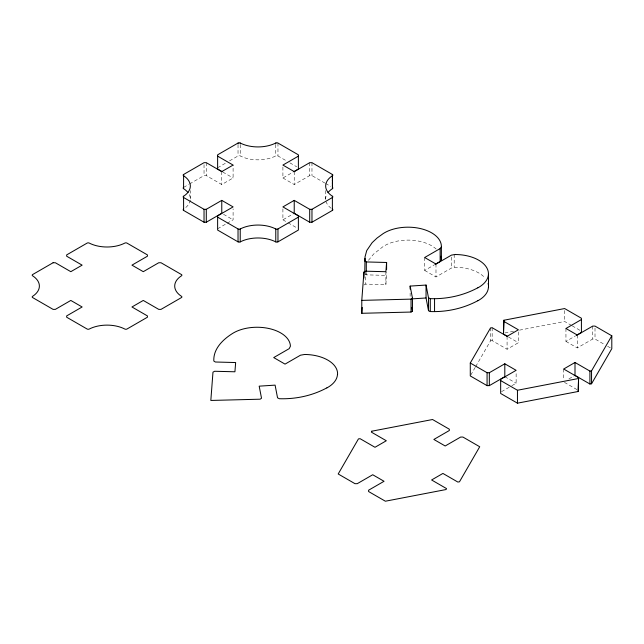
<?xml version="1.0" encoding="UTF-8"?>
<svg xmlns="http://www.w3.org/2000/svg" width="644" height="644" viewBox="0 0 644 644"><rect width="100%" height="100%" fill="white"/><g stroke="black" fill="none" stroke-linecap="round" stroke-linejoin="round"><path stroke-width="0.48" stroke-dasharray="3.22 2.42" d="M190.342 198.907L190.342 190.608M325.663 190.608L325.663 198.907M363.932 284.994L365.607 284.109L385.877 284.624L386.601 272.412M470.772 375.082L475.216 367.386M475.715 366.525L490.527 340.861L490.527 327.949M368.457 260.321L373.673 253.994L383.132 246.547A33.343 19.248 0 0 1 436.173 249.027M183.62 187.38L188.724 184.434M189.578 183.943L204.035 175.595L206.297 175.595L221.769 184.53L233.096 177.994L233.096 165.073M217.624 167.754L226.124 162.843M229.53 160.879L238.03 155.969A1.602 0.926 0 0 1 240.228 155.929A26.686 15.408 0 0 0 275.769 155.929A1.602 0.926 0 0 1 277.967 155.969L286.475 160.879M282.909 167.062L282.909 177.994L293.221 172.037M217.624 228.757L226.213 223.798M227.074 223.299L233.096 219.821L233.096 208.898M282.909 177.994L294.228 184.53L309.7 175.595L311.97 175.595L324.721 182.96M282.909 208.898L282.909 219.821L294.228 213.285M424.67 257.511L424.67 270.432L434.12 264.974M424.67 270.432L435.988 276.968L451.46 268.033L455.582 267.324A33.343 19.248 0 0 1 485.004 277.958M490.527 340.861L492.169 340.644L507.078 349.249L518.396 342.713L518.396 329.792M565.947 328.488L565.947 341.401L575.406 335.943M501.523 391.673L510.974 386.215M511.835 385.716L516.134 383.236L516.134 372.304M565.947 341.401L577.266 347.937L592.746 339.01L595.008 339.01L604.241 344.339M568.91 378.913L574.134 375.895M504.856 332.972L513.679 331.274M519.555 330.139L564.627 321.469L571.341 325.349M364.778 273.893L366.307 274.859L386.601 275.391M289.872 162.843L296.683 166.772M325.574 183.451L330.678 186.398M572.186 325.832L581.419 331.161M607.598 346.279L611.8 348.702M222.776 172.037L233.096 177.994M508.551 337.021L518.396 342.713M282.909 219.821L287.208 222.309M288.069 222.8L296.659 227.767M564.442 382.367L576.903 389.564M223.516 214.291L233.096 219.821M504.807 376.7L516.134 383.236M595.008 328.078L595.008 339.01M592.746 326.089L592.746 339.01M577.266 335.025L577.266 347.937M564.627 310.537L564.627 321.469M563.685 369.012L563.685 379.944M507.078 336.329L507.078 349.249M492.169 327.724L492.169 340.644M454.197 254.412L454.197 267.332M451.46 257.109L451.46 268.033M435.988 264.048L435.988 276.968M410.131 293.044L410.131 298.011M385.877 271.712L385.877 284.624M366.307 272.871L366.307 274.859M365.607 271.196L365.607 284.109M311.97 162.682L311.97 175.595M309.7 162.682L309.7 175.595M294.228 171.61L294.228 184.53M277.967 143.048L277.967 155.969M275.769 144.626L275.769 155.929M240.228 144.626L240.228 155.929M238.03 144.667L238.03 155.969M221.769 171.61L221.769 184.53M206.297 162.682L206.297 175.595M204.035 164.663L204.035 175.595M331.137 208.254A26.686 15.408 0 0 1 326.146 201.822M325.679 199.495A26.686 15.408 0 0 1 326.733 194.593M189.272 194.593A26.686 15.408 0 0 1 184.86 208.254"/><path stroke-width="0.97" d="M364.778 271.905L365.035 256.851L366.726 250.588L372.16 242.643L377.094 238.014L383.132 233.627A33.343 19.248 0 0 1 419.671 228.395A33.343 19.248 0 0 1 441.373 246.153L441.357 259.918L440.142 261.496L434.982 264.475M441.357 259.87L441.373 259.121A33.343 19.248 0 0 0 440.939 256.24M477.784 300.724C463.278 308.557 446.719 312.107 430.281 311.559L428.501 310.682L428.501 297.769L426.046 285.059L410.131 286.089L412.474 298.172L412.474 311.092L411.049 312.05L361.783 313.298L361.783 300.378L363.932 272.082L365.607 271.196L385.877 271.712L386.601 262.478L366.307 261.947L364.778 260.981M361.783 313.298L362.226 307.438M507.705 336.538L503.487 334.107L503.874 320.245L564.627 308.548L581.419 318.249L581.419 332.473L576.259 335.452M503.487 334.107L503.874 320.245M503.487 321.187L518.396 329.792L507.078 336.329L492.169 327.724L490.527 327.949L470.281 363.023L487.073 372.715L489.335 372.715L504.807 363.788L516.134 370.324L500.662 379.252L500.662 393.476L517.454 403.176L578.199 391.48L578.594 377.617L563.685 369.012L575.003 362.475L589.912 371.081L591.546 370.863L611.8 335.79L595.008 326.089L592.746 326.089L577.266 335.025L565.947 328.488L581.419 319.553M578.199 391.48L578.594 377.617M575.003 362.475L575.003 375.396L589.912 384.001L591.546 383.776L611.8 348.702L611.8 335.79M455.582 254.404L451.46 255.121L435.988 264.048L424.67 257.511L440.142 248.584L441.357 247.006M361.783 300.378L411.049 299.13L412.474 298.172M298.381 156.146L282.909 165.073L294.228 171.61L309.7 162.682L311.97 162.682L332.376 174.46A1.602 0.926 0 0 1 332.441 175.732A26.686 15.408 0 0 0 332.441 196.251A1.602 0.926 0 0 1 332.376 197.523L311.97 209.308L309.7 209.308L294.228 200.373L282.909 206.909L298.381 215.845L298.381 230.069L277.967 241.846A1.602 0.926 0 0 1 275.769 241.886A26.686 15.408 0 0 0 240.228 241.886A1.602 0.926 0 0 1 238.03 241.846L217.624 230.069L217.624 215.845L233.096 206.909L221.769 200.373L221.769 213.285L206.297 222.22L204.035 222.22L183.62 210.435L183.564 196.251A26.686 15.408 0 0 0 183.564 175.732A1.602 0.926 0 0 1 183.62 174.46L204.035 162.682L206.297 162.682L221.769 171.61L233.096 165.073L217.624 156.146M294.083 171.537L298.381 169.058L298.381 154.834L277.967 143.048A1.602 0.926 0 0 0 275.769 143.016A26.686 15.408 0 0 1 240.228 143.016A1.602 0.926 0 0 0 238.03 143.048L217.624 154.834L217.624 169.058L221.914 171.537M183.564 196.251A1.602 0.926 0 0 0 183.62 197.523L204.035 209.308L206.297 209.308L221.769 200.373M217.624 217.149L238.03 228.934A1.602 0.926 0 0 0 240.228 228.966A26.686 15.408 0 0 1 275.769 228.966A1.602 0.926 0 0 0 277.967 228.934L298.381 217.149M294.228 200.373L294.228 213.285L309.7 222.22L311.97 222.22L332.376 210.435A1.602 0.926 0 0 0 332.513 209.219M470.281 363.023L470.281 375.935L487.073 385.635L489.335 385.635L504.807 376.7L504.807 363.788M477.784 287.812C463.278 295.644 446.719 299.186 430.281 298.647L428.501 297.769M326.83 387.881C312.324 395.714 295.765 399.256 279.327 398.717L277.548 397.831L275.093 385.128L259.178 386.159L261.52 398.242L260.096 399.2L210.829 400.447L212.979 372.152L214.645 371.266L234.923 371.781L235.648 362.548L215.354 362.009L213.824 361.051C213.172 348.968 222.752 339.686 232.178 333.697A33.343 19.248 0 0 1 268.717 328.464A33.343 19.248 0 0 1 290.412 346.222L289.188 348.654L273.716 357.581L285.034 364.118L300.507 355.19L304.628 354.474A33.343 19.248 0 0 1 337.553 374.414M500.662 380.564L517.454 390.256L578.199 378.567M412.12 298.872L426.046 297.979L428.501 310.682M411.749 307.373L412.474 311.092M591.546 370.863L591.546 383.776M589.912 371.081L589.912 384.001M517.454 390.256L517.454 403.176M489.335 372.715L489.335 385.635M488.506 274.344L488.506 287.264A33.343 19.248 0 0 0 488.096 283.473M487.073 372.715L487.073 385.635M440.142 248.584L440.142 261.496M434.555 298.534L434.555 311.454M430.281 298.647L430.281 311.559M426.046 285.059L426.046 297.979M411.049 299.13L411.049 312.05M410.131 286.089L410.131 289.067M386.601 262.478L386.601 269.433M366.307 261.947L366.307 271.881M364.979 258.365L364.979 260.788M363.932 272.082L363.932 278.039M332.441 175.732L332.441 188.652A26.686 15.408 0 0 0 328.005 192.596M332.441 196.251L332.441 197.056M332.376 174.46L332.376 176.078M332.376 176.883L332.376 177.696M332.376 178.501L332.376 179.306M332.376 180.111L332.376 180.924M332.376 181.729L332.376 182.534M332.376 183.339L332.376 184.152M332.376 184.957L332.376 185.762M332.376 186.575L332.376 187.38M332.376 197.523L332.376 210.435M311.97 209.308L311.97 222.22M309.7 209.308L309.7 222.22M277.967 228.934L277.967 241.846M275.769 143.016L275.769 143.821M275.769 228.966L275.769 241.886M240.228 143.016L240.228 143.821M240.228 228.966L240.228 241.886M238.03 143.048L238.03 143.862M238.03 228.934L238.03 241.846M206.297 209.308L206.297 222.22M204.035 209.308L204.035 222.22M183.62 174.46L183.564 188.652A26.686 15.408 0 0 1 188 192.596M488.426 287.264A33.335 19.248 0 0 1 477.84 300.764M337.472 374.414A33.335 19.248 0 0 1 326.886 387.913M183.62 210.435A1.602 0.926 0 0 1 183.564 209.171M332.457 187.428A1.602 0.926 0 0 1 332.441 188.652M183.564 188.652A1.602 0.926 0 0 1 183.62 187.38M455.501 254.525A33.335 19.248 0 0 1 486.188 266.825A33.335 19.248 0 0 1 477.84 287.844M371.789 431.206L371.403 432.148L386.311 440.754L374.993 447.29L360.085 438.685L358.442 438.91L338.197 473.984L354.989 483.676L357.251 483.676L372.723 474.749L384.049 481.285L368.577 490.213L368.577 491.525L385.37 501.217L446.115 489.529L446.501 488.579L431.601 479.973L442.919 473.437L457.828 482.042L459.462 481.825L479.716 446.751L462.923 437.051L460.653 437.051L445.181 445.986L433.863 439.45L449.335 430.514L449.335 429.21L432.543 419.518L371.789 431.206M53.082 262.744L32.667 274.529A1.602 0.926 0 0 0 32.602 275.801A26.686 15.408 0 0 1 32.602 296.321A1.602 0.926 0 0 0 32.667 297.592L53.082 309.378L55.344 309.378L70.816 300.442L82.134 306.979L66.662 315.914L66.662 317.218L87.077 329.004A1.602 0.926 0 0 0 89.275 329.036A26.686 15.408 0 0 1 124.815 329.036A1.602 0.926 0 0 0 127.013 329.004L147.428 317.218L147.428 315.914L131.956 306.979L143.274 300.442L158.746 309.378L161.008 309.378L181.423 297.592A1.602 0.926 0 0 0 181.487 296.321A26.686 15.408 0 0 1 181.487 275.801A1.602 0.926 0 0 0 181.423 274.529L161.008 262.744L158.746 262.744L143.274 271.679L131.956 265.143L147.428 256.207L147.428 254.903L127.013 243.118A1.602 0.926 0 0 0 124.815 243.086A26.686 15.408 0 0 1 89.275 243.086A1.602 0.926 0 0 0 87.077 243.118L66.662 254.903L66.662 256.207L82.134 265.143L70.816 271.679L55.344 262.744L53.082 262.744"/></g></svg>
